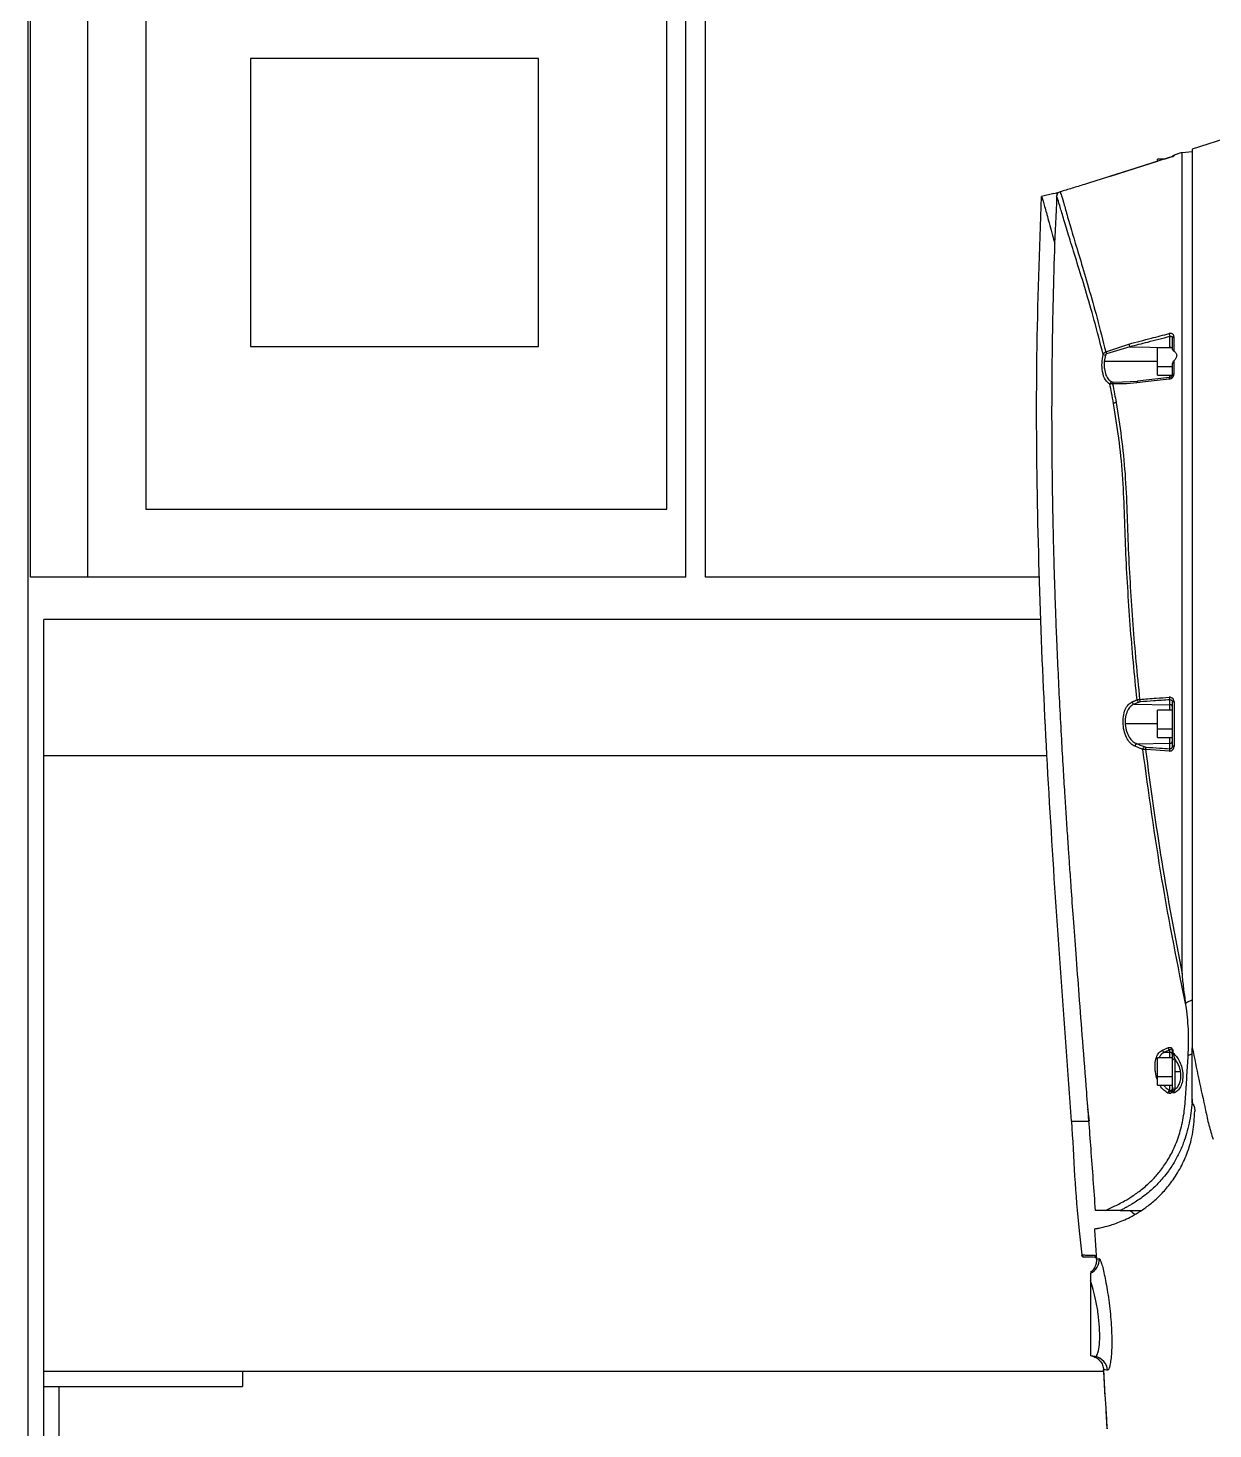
# Model space of a CAD drawing. Header units: millimetres. Extents: x -13464 to 9471, y -517 to 17126.
# Drawn here: x -10393.6 to -10154.9, y 4012.8 to 4294.9 of the extents above; entities that cross this region are included whole.
import ezdxf

# ---------------------------------------------------------------- set-up
doc = ezdxf.new("R2010")
doc.units = ezdxf.units.MM

msp = doc.modelspace()

# ---------------------------------------------------------------- linework, layer by layer
at = {"color": 7, "linetype": 'Continuous', "lineweight": 25}
for p, q in [((-10393.63, 3997.3), (-10393.63, 4851.3)), ((-10393.13, 4184.3), (-10393.13, 4823.3)), ((-10381.59, 4184.3), (-10381.59, 4811.76)), ((-10261.13, 4184.3), (-10261.13, 4811.76)), ((-10257.13, 4184.3), (-10257.13, 4811.76)), ((-10369.93, 4798.03), (-10369.93, 4198.03)), ((-10264.93, 4198.03), (-10264.93, 4798.03)), ((-10290.83, 4288.8), (-10348.83, 4288.8)), ((-10348.83, 4288.8), (-10348.83, 4230.8)), ((-10290.83, 4230.8), (-10290.83, 4288.8)), ((-10151.1, 4273.08), (-10159.1, 4270.52)), ((-10162.76, 4269.34), (-10162.76, 4269.2)), ((-10161.4, 4269.77), (-10162.76, 4269.34)), ((-10159.1, 4269.99), (-10161.16, 4269.8)), ((-10161.16, 4269.8), (-10161.16, 4269.8)), ((-10164.75, 4268.5), (-10166.1, 4268.5)), ((-10166.1, 4268.1), (-10166.1, 4268.5)), ((-10164.76, 4268.5), (-10163.74, 4268.83)), ((-10187, 4261.62), (-10189.47, 4261.02)), ((-10187, 4261.62), (-10186.43, 4261.75)), ((-10186.42, 4261.05), (-10186.44, 4260.88)), ((-10186.43, 4261.75), (-10185.73, 4261.92)), ((-10186.43, 4261.75), (-10186.31, 4261.42)), ((-10185.7, 4261.93), (-10185.59, 4261.96)), ((-10163.59, 4230.6), (-10163.59, 4232.78)), ((-10348.83, 4230.8), (-10290.83, 4230.8)), ((-10176.54, 4229.69), (-10171.86, 4231.28)), ((-10171.69, 4230.7), (-10176.37, 4229.29)), ((-10171.69, 4230.7), (-10163.59, 4230.6)), ((-10163.1, 4230.5), (-10166.1, 4230.5)), ((-10166.1, 4226.7), (-10166.1, 4230.5)), ((-10163.59, 4230.5), (-10163.59, 4230.6)), ((-10176.61, 4229.01), (-10176.82, 4227.75)), ((-10166.1, 4227.75), (-10176.82, 4227.75)), ((-10163.1, 4226.7), (-10166.1, 4226.7)), ((-10166.1, 4225), (-10166.1, 4226.7)), ((-10166.1, 4225), (-10163.1, 4225)), ((-10163.47, 4224.57), (-10163.67, 4224.51)), ((-10163.59, 4224.48), (-10163.59, 4225)), ((-10174.97, 4223.6), (-10173.12, 4223.67)), ((-10173.12, 4223.67), (-10170.08, 4223.77)), ((-10369.93, 4198.03), (-10264.93, 4198.03)), ((-10381.59, 4184.3), (-10393.13, 4184.3)), ((-10261.13, 4184.3), (-10381.59, 4184.3)), ((-10189.81, 4184.3), (-10257.13, 4184.3)), ((-10189.54, 4175.8), (-10390.43, 4175.8)), ((-10390.43, 4148.36), (-10390.43, 4175.8)), ((-10163.59, 4158.62), (-10163.59, 4159.63)), ((-10170.79, 4158.75), (-10163.59, 4158.62)), ((-10163.1, 4157.5), (-10166.1, 4157.5)), ((-10166.1, 4153.7), (-10166.1, 4157.5)), ((-10163.59, 4157.5), (-10163.59, 4158.62)), ((-10166.1, 4154.75), (-10172.6, 4154.75)), ((-10163.1, 4153.7), (-10166.1, 4153.7)), ((-10166.1, 4152), (-10166.1, 4153.7)), ((-10170.25, 4150.77), (-10163.59, 4150.88)), ((-10166.1, 4152), (-10163.1, 4152)), ((-10163.59, 4150.88), (-10163.59, 4152)), ((-10163.59, 4149.76), (-10163.59, 4150.88)), ((-10390.43, 4024.3), (-10390.43, 4148.36)), ((-10188.3, 4148.36), (-10390.43, 4148.36)), ((-10163.59, 4088.62), (-10163.59, 4089.11)), ((-10163.1, 4088.79), (-10163.1, 4088.92)), ((-10163.1, 4088.63), (-10163.1, 4088.79)), ((-10159.1, 4078.45), (-10159.1, 4089.54)), ((-10163.1, 4087.5), (-10166.1, 4087.5)), ((-10166.1, 4083.7), (-10166.1, 4087.5)), ((-10164.68, 4088.64), (-10163.59, 4088.62)), ((-10163.59, 4087.5), (-10163.59, 4088.62)), ((-10163.1, 4081.58), (-10163.1, 4086.98)), ((-10162.61, 4087.3), (-10162.61, 4084.75)), ((-10163.1, 4083.7), (-10166.1, 4083.7)), ((-10166.1, 4082), (-10166.1, 4083.7)), ((-10162.61, 4084.75), (-10162.61, 4081.13)), ((-10162.61, 4084.75), (-10161.46, 4084.75)), ((-10166.1, 4082), (-10163.1, 4082)), ((-10163.59, 4080.96), (-10163.59, 4082)), ((-10163.5, 4080.89), (-10163.48, 4080.88)), ((-10162.93, 4080.68), (-10163.16, 4080.56)), ((-10162.88, 4080.73), (-10162.93, 4080.68)), ((-10162.61, 4081.13), (-10162.86, 4080.75)), ((-10180.18, 4077.26), (-10179.9, 4074.75)), ((-10158.6, 4076.75), (-10158.6, 4076.79)), ((-10173.62, 4056.75), (-10169.34, 4056.75)), ((-10181.33, 4047.82), (-10181.41, 4047.81)), ((-10181.41, 4047.81), (-10181.12, 4047.41)), ((-10178.41, 4046.95), (-10178.43, 4047.2)), ((-10178.41, 4046.95), (-10178.32, 4046.97)), ((-10178.32, 4046.97), (-10177.87, 4047.08)), ((-10179.6, 4042.61), (-10179.6, 4027.49)), ((-10178.63, 4027.32), (-10179.6, 4027.49)), ((-10176.99, 4024.3), (-10390.43, 4024.3)), ((-10390.43, 4021.3), (-10390.43, 4024.3)), ((-10350.43, 4024.3), (-10350.43, 4021.3)), ((-10177.01, 4024.66), (-10176.68, 4019.41)), ((-10390.43, 3997.3), (-10390.43, 4021.3)), ((-10390.43, 4021.3), (-10387.43, 4021.3)), ((-10387.43, 4021.3), (-10387.43, 3927.3)), ((-10387.43, 4021.3), (-10350.43, 4021.3)), ((-10176.26, 4012.75), (-10176.47, 4016.47))]:
    msp.add_line(p, q, dxfattribs=at)
at = {"color": 7, "linetype": 'Continuous', "lineweight": 25, "flags": 128}
for points in [[(-10163.74, 4268.82), (-10170.48, 4266.69), (-10175.77, 4265.01)], [(-10175.77, 4265.01), (-10169.03, 4267.15), (-10166.1, 4268.08)], [(-10163.74, 4268.83), (-10163.73, 4268.83), (-10163.72, 4268.82)], [(-10162.78, 4232.74), (-10162.85, 4232.73), (-10162.91, 4232.71), (-10162.97, 4232.68), (-10163.01, 4232.65), (-10163.05, 4232.62), (-10163.08, 4232.59), (-10163.1, 4232.55), (-10163.1, 4232.51)], [(-10163.76, 4224.21), (-10167.4, 4223.79), (-10170.25, 4223.46)], [(-10163.67, 4224.51), (-10166.61, 4224.17), (-10170.16, 4223.77)], [(-10163.1, 4225.05), (-10163.1, 4225.08), (-10163.08, 4225.11), (-10163.05, 4225.14), (-10163.01, 4225.17), (-10162.97, 4225.19), (-10162.91, 4225.21), (-10162.85, 4225.23), (-10162.78, 4225.24)], [(-10170.08, 4223.77), (-10170.12, 4223.78), (-10170.12, 4223.78)], [(-10163.74, 4149.29), (-10166.42, 4149.48), (-10168.53, 4149.63)], [(-10163.02, 4088.86), (-10163.04, 4088.86), (-10163.05, 4088.87), (-10163.07, 4088.88), (-10163.08, 4088.89), (-10163.09, 4088.89), (-10163.1, 4088.9), (-10163.1, 4088.91), (-10163.1, 4088.92)], [(-10163.02, 4088.57), (-10163.04, 4088.57), (-10163.05, 4088.58), (-10163.07, 4088.59), (-10163.08, 4088.59), (-10163.09, 4088.6), (-10163.1, 4088.61), (-10163.1, 4088.62), (-10163.1, 4088.63)], [(-10162.61, 4087.3), (-10162.71, 4087.29), (-10162.8, 4087.27), (-10162.88, 4087.24), (-10162.96, 4087.2), (-10163.02, 4087.16), (-10163.06, 4087.1), (-10163.09, 4087.04), (-10163.1, 4086.98)]]:
    msp.add_lwpolyline(points, dxfattribs=at)
at = {"color": 7, "linetype": 'Continuous', "lineweight": 25}
for centre, radius, start, end in [((-10162.6, 4268.86), 0.5, 107.7943, 171.937), ((-10185.96, 4261.03), 0.468, 154.0424, 177.3736), ((-10185.96, 4261.03), 0.468, 154.0487, 177.3736), ((-10162.11, 4233.52), 1.65, 184.9823, 206.4121), ((-10170.23, 4231.44), 1.64, 185.3005, 206.6245), ((-10163.59, 4229.98), 0.617, 57.4339, 90.2312), ((-10176.44, 4230.05), 1.05, 234.453, 260.5791), ((-10173.99, 4230.51), 2.68, 197.8957, 207.2452), ((-10163.41, 4224.26), 0.355, 132.3002, 188.5864), ((-10175.18, 4223.13), 0.531, 100.2146, 172.9746), ((-10174.71, 4223.26), 0.427, 126.8145, 176.0144), ((-10169.85, 4223.51), 0.407, 140.0522, 186.4083), ((-10174.09, 4218.19), 1.38, 104.8132, 129.0462), ((-10169.69, 4159.68), 0.542, 187.0241, 256.6443), ((-10168.89, 4159.68), 0.811, 177.444, 215.4101), ((-10162.94, 4160.09), 0.807, 177.5141, 215.5387), ((-10170.67, 4159.27), 0.542, 187.1284, 257.1012), ((-10163.59, 4158.13), 0.491, 0.9872, 89.999), ((-10162.83, 4157.49), 1.7, 87.7072, 99.2647), ((-10163.59, 4151.37), 0.491, 270.001, 359.0128), ((-10170.12, 4150.24), 0.548, 103.9196, 177.8864), ((-10168.52, 4149.61), 0.55, 104.6636, 177.957), ((-10167.77, 4149.65), 0.759, 143.7937, 181.0593), ((-10162.98, 4149.31), 0.76, 143.7838, 181.1062), ((-10162.83, 4148.4), 1.86, 87.8768, 98.5243), ((-10164.57, 4089.17), 0.537, 190.9382, 257.6537), ((-10163.47, 4089.63), 0.537, 190.8216, 257.1419), ((-10163.59, 4088.13), 0.491, 0.9872, 89.999), ((-10163.43, 4080.41), 0.573, 106.4096, 178.5621), ((-10163.27, 4080.4), 0.54, 114.6183, 184.6551), ((-10163.59, 4081.37), 0.487, 281.0436, 359.2651), ((-10162.81, 4080.73), 0.39, 158.9393, 205.8093), ((-10162.63, 4081.61), 0.477, 183.0035, 271.8411), ((-10162.7, 4081.12), 0.404, 182.5673, 246.9511), ((-10162.7, 4081.09), 0.402, 182.2065, 244.0369), ((-10162.72, 4081), 0.386, 181.6818, 237.1994), ((-10163.31, 4080.34), 0.58, 10.5817, 42.2558), ((-10163.27, 4080.33), 0.589, 12.4427, 45.26), ((-10180.91, 4047.86), 0.5, 185.8413, 268.9991), ((-10180.85, 4046.84), 3, 294.6847, 4.6071), ((-10178.31, 4047.81), 0.493, 185.8969, 268.4867), ((-10179.16, 4024.38), 2.99, 3.7555, 79.887)]:
    msp.add_arc(centre, radius, start, end, dxfattribs=at)
for points, knots in [([(-10161.16, 4269.8), (-10161.21, 4269.8), (-10161.33, 4269.79), (-10161.38, 4269.78), (-10161.4, 4269.77)], [0, 0, 0, 0, 0.469725, 1, 1, 1, 1]), ([(-10161.16, 4104.46), (-10161.16, 4109.19), (-10161.16, 4118.76), (-10161.16, 4133.08), (-10161.16, 4147.52), (-10161.15, 4159.22), (-10161.15, 4168.36), (-10161.16, 4174.75), (-10161.13, 4181.14), (-10161.12, 4186.63), (-10161.17, 4191.39), (-10161.15, 4195.34), (-10161.15, 4199.36), (-10161.15, 4203.28), (-10161.15, 4206.96), (-10161.15, 4210.44), (-10161.15, 4213.9), (-10161.15, 4217.37), (-10161.15, 4220.67), (-10161.15, 4223.91), (-10161.15, 4227.42), (-10161.15, 4231.89), (-10161.15, 4236.81), (-10161.15, 4242.01), (-10161.15, 4246.77), (-10161.15, 4251.72), (-10161.16, 4256.58), (-10161.15, 4261.07), (-10161.16, 4264.01), (-10161.15, 4265.84), (-10161.16, 4266.94), (-10161.16, 4267.87), (-10161.16, 4268.64), (-10161.16, 4269.2), (-10161.17, 4269.61), (-10161.16, 4269.74), (-10161.16, 4269.8)], [0, 0, 0, 0, 0.0693161, 0.1400868, 0.2098255, 0.2808292, 0.3115784, 0.3437583, 0.3744941, 0.4051697, 0.4241912, 0.4442973, 0.4632188, 0.4830373, 0.501941, 0.517652, 0.5349781, 0.5538939, 0.5704873, 0.5859083, 0.6045259, 0.6264239, 0.6589495, 0.6882978, 0.7199571, 0.7507235, 0.7918116, 0.8338801, 0.8752249, 0.8929395, 0.910694, 0.928455, 0.9467879, 0.9644229, 0.9811793, 1, 1, 1, 1]), ([(-10159.1, 4270.52), (-10159.1, 4270.41), (-10159.1, 4270.19), (-10159.1, 4268.4), (-10159.1, 4265.55), (-10159.1, 4261.58), (-10159.1, 4256.61), (-10159.1, 4250.68), (-10159.1, 4243.9), (-10159.1, 4236.35), (-10159.1, 4228.17), (-10159.1, 4219.5), (-10159.1, 4210.48), (-10159.1, 4198.16), (-10159.1, 4182.6), (-10159.1, 4164), (-10159.1, 4145.63), (-10159.1, 4127.28), (-10159.1, 4108.67), (-10159.1, 4096), (-10159.1, 4089.54)], [0, 0, 0, 0, 0.040885, 0.082682, 0.12525, 0.16675, 0.208404, 0.250174, 0.291696, 0.333263, 0.375114, 0.416632, 0.458305, 0.500148, 0.583384, 0.666925, 0.750058, 0.829984, 0.913297, 1, 1, 1, 1]), ([(-10163.74, 4268.82), (-10163.6, 4268.87), (-10163.31, 4268.96), (-10162.98, 4269.09), (-10162.79, 4269.17), (-10162.77, 4269.19), (-10162.76, 4269.2)], [0, 0, 0, 0, 0.280199, 0.559343, 0.779488, 1, 1, 1, 1]), ([(-10163.06, 4269.06), (-10163.08, 4269.06), (-10163.16, 4269.02), (-10163.41, 4268.93), (-10163.63, 4268.86), (-10163.74, 4268.83)], [0, 0, 0, 0, 0.124786, 0.562135, 1, 1, 1, 1]), ([(-10175.77, 4265.01), (-10177.46, 4264.47), (-10180, 4263.67), (-10183.34, 4262.65), (-10184.92, 4262.17), (-10185.72, 4261.93)], [0, 0, 0, 0, 0.498814, 0.748162, 1, 1, 1, 1]), ([(-10183.42, 4074.75), (-10184.15, 4084.73), (-10185.64, 4104.81), (-10187.68, 4135.16), (-10189.34, 4165.95), (-10190.35, 4197.22), (-10190.61, 4228.97), (-10189.85, 4250.28), (-10189.47, 4261.02)], [0, 0, 0, 0, 0.160863, 0.323957, 0.489308, 0.656987, 0.82714, 1, 1, 1, 1]), ([(-10189.47, 4261.02), (-10189.46, 4261), (-10189.44, 4260.94), (-10189.29, 4260.47), (-10189.03, 4259.63), (-10188.68, 4258.44), (-10188.28, 4256.98), (-10187.84, 4255.24), (-10187.33, 4253.44), (-10186.96, 4252.12), (-10186.81, 4251.6)], [0, 0, 0, 0, 0.117425, 0.24778, 0.39185, 0.529666, 0.650597, 0.784146, 0.914573, 1, 1, 1, 1]), ([(-10186.42, 4261.03), (-10186.58, 4257.38), (-10186.9, 4250.02), (-10187.19, 4239.36), (-10187.36, 4229.41), (-10187.43, 4220.6), (-10187.42, 4213.23), (-10187.37, 4207.16), (-10187.31, 4202.28), (-10187.24, 4197.9), (-10187.16, 4194.12), (-10187.09, 4191.04), (-10187.03, 4188.93), (-10186.99, 4187.39), (-10186.95, 4185.9), (-10186.89, 4183.95), (-10186.79, 4180.96), (-10186.65, 4176.76), (-10186.43, 4171.2), (-10186.15, 4164.95), (-10185.83, 4158.33), (-10185.49, 4151.97), (-10185.15, 4146.12), (-10184.84, 4141.1), (-10184.6, 4137.29), (-10184.41, 4134.41), (-10184.25, 4132.01), (-10184.06, 4129.19), (-10183.82, 4125.73), (-10183.5, 4121.15), (-10183.08, 4115.32), (-10182.54, 4108.1), (-10181.92, 4099.84), (-10181.2, 4090.55), (-10180.4, 4080.22), (-10179.53, 4068.84), (-10178.95, 4060.9), (-10178.65, 4056.75)], [0, 0, 0, 0, 0.053661, 0.107998, 0.156572, 0.19961, 0.237297, 0.264723, 0.288607, 0.309008, 0.328955, 0.344015, 0.354233, 0.359933, 0.366544, 0.376081, 0.388531, 0.410369, 0.437614, 0.470051, 0.502087, 0.534731, 0.563299, 0.587844, 0.60841, 0.619316, 0.630012, 0.643767, 0.660715, 0.680843, 0.711108, 0.746495, 0.78698, 0.832553, 0.883221, 0.939015, 1, 1, 1, 1]), ([(-10185.72, 4261.93), (-10185.8, 4261.9), (-10185.95, 4261.84), (-10186.16, 4261.67), (-10186.37, 4261.39), (-10186.4, 4261.18), (-10186.42, 4261.05)], [0, 0, 0, 0, 0.16227, 0.306305, 0.55951, 1, 1, 1, 1]), ([(-10177.05, 4229.19), (-10177.65, 4231.51), (-10178.84, 4236.14), (-10180.62, 4242.27), (-10182.29, 4247.7), (-10183.75, 4252.31), (-10184.9, 4256.02), (-10185.66, 4258.77), (-10186.26, 4260.59), (-10186.37, 4260.89), (-10186.42, 4261.05)], [0, 0, 0, 0, 0.125116, 0.250285, 0.374667, 0.50004, 0.624973, 0.749118, 0.874476, 1, 1, 1, 1]), ([(-10185.72, 4261.93), (-10185.65, 4261.73), (-10185.52, 4261.34), (-10184.91, 4259.42), (-10184.16, 4256.59), (-10183.03, 4252.81), (-10181.61, 4248.16), (-10179.99, 4242.72), (-10178.27, 4236.6), (-10177.12, 4231.99), (-10176.54, 4229.69)], [0, 0, 0, 0, 0.125651, 0.251082, 0.375338, 0.5003, 0.625545, 0.74985, 0.874976, 1, 1, 1, 1]), ([(-10171.86, 4231.28), (-10170.35, 4231.68), (-10167.65, 4232.38), (-10164.95, 4233.07), (-10163.76, 4233.38)], [0, 0, 0, 0, 0.56, 1, 1, 1, 1]), ([(-10163.59, 4232.78), (-10165.11, 4232.4), (-10167.81, 4231.7), (-10170.51, 4231.01), (-10171.69, 4230.7)], [0, 0, 0, 0, 0.56, 1, 1, 1, 1]), ([(-10162.78, 4232.74), (-10162.8, 4232.87), (-10162.83, 4233.12), (-10163.1, 4233.35), (-10163.43, 4233.43), (-10163.65, 4233.4), (-10163.76, 4233.38)], [0, 0, 0, 0, 0.2801565, 0.5590918, 0.7793481, 1, 1, 1, 1]), ([(-10163.59, 4232.78), (-10163.53, 4232.81), (-10163.44, 4232.85), (-10163.32, 4232.84), (-10163.25, 4232.82), (-10163.18, 4232.77), (-10163.14, 4232.7), (-10163.11, 4232.61), (-10163.1, 4232.55), (-10163.1, 4232.51)], [0, 0, 0, 0, 0.2672251, 0.3958272, 0.5143414, 0.6329625, 0.7513556, 0.8706724, 1, 1, 1, 1]), ([(-10162.78, 4232.74), (-10162.78, 4232.21), (-10162.78, 4231.24), (-10162.78, 4230.26), (-10162.78, 4229.83)], [0, 0, 0, 0, 0.560024, 1, 1, 1, 1]), ([(-10163.1, 4230.3), (-10163.1, 4230.72), (-10163.1, 4231.46), (-10163.1, 4232.19), (-10163.1, 4232.51)], [0, 0, 0, 0, 0.559951, 1, 1, 1, 1]), ([(-10162.78, 4229.83), (-10162.83, 4229.88), (-10162.93, 4229.96), (-10163.06, 4230.13), (-10163.08, 4230.24), (-10163.1, 4230.3)], [0, 0, 0, 0, 0.25066, 0.500713, 1, 1, 1, 1]), ([(-10162.78, 4229.83), (-10162.63, 4229.72), (-10162.42, 4229.56), (-10162.26, 4229.24), (-10162.22, 4228.98), (-10162.26, 4228.7), (-10162.42, 4228.32), (-10162.64, 4228.08), (-10162.78, 4227.92)], [0, 0, 0, 0, 0.255919, 0.38204, 0.49962, 0.61667, 0.742358, 1, 1, 1, 1]), ([(-10175.71, 4223.2), (-10176.03, 4223.43), (-10176.67, 4223.89), (-10177.22, 4225.54), (-10177.35, 4227.46), (-10177.15, 4228.61), (-10177.05, 4229.19)], [0, 0, 0, 0, 0.280193, 0.558926, 0.77905, 1, 1, 1, 1]), ([(-10177.05, 4229.19), (-10177.03, 4229.24), (-10176.98, 4229.34), (-10176.87, 4229.48), (-10176.72, 4229.6), (-10176.6, 4229.66), (-10176.54, 4229.69)], [0, 0, 0, 0, 0.234712, 0.480205, 0.736022, 1, 1, 1, 1]), ([(-10176.82, 4227.75), (-10176.84, 4227.5), (-10176.86, 4227.01), (-10176.79, 4226.04), (-10176.52, 4224.98), (-10175.98, 4224.06), (-10175.51, 4223.79), (-10175.27, 4223.65)], [0, 0, 0, 0, 0.125456, 0.251151, 0.500594, 0.749999, 1, 1, 1, 1]), ([(-10176.37, 4229.29), (-10176.4, 4229.27), (-10176.47, 4229.24), (-10176.56, 4229.15), (-10176.59, 4229.06), (-10176.61, 4229.01)], [0, 0, 0, 0, 0.281532, 0.56215, 1, 1, 1, 1]), ([(-10163.1, 4227.02), (-10163.08, 4227.18), (-10163.06, 4227.42), (-10162.93, 4227.73), (-10162.83, 4227.86), (-10162.78, 4227.92)], [0, 0, 0, 0, 0.498907, 0.748511, 1, 1, 1, 1]), ([(-10163.1, 4225.05), (-10163.1, 4225.42), (-10163.1, 4226.08), (-10163.1, 4226.74), (-10163.1, 4227.02)], [0, 0, 0, 0, 0.560044, 1, 1, 1, 1]), ([(-10162.78, 4227.92), (-10162.78, 4227.42), (-10162.78, 4226.54), (-10162.78, 4225.64), (-10162.78, 4225.24)], [0, 0, 0, 0, 0.559955, 1, 1, 1, 1]), ([(-10163.76, 4224.21), (-10163.62, 4224.24), (-10163.34, 4224.3), (-10163.02, 4224.58), (-10162.82, 4224.91), (-10162.79, 4225.13), (-10162.78, 4225.24)], [0, 0, 0, 0, 0.280216, 0.559509, 0.779578, 1, 1, 1, 1]), ([(-10163.08, 4225.11), (-10163.08, 4225.08), (-10163.08, 4225.01), (-10163.12, 4224.9), (-10163.17, 4224.8), (-10163.25, 4224.71), (-10163.34, 4224.63), (-10163.42, 4224.58), (-10163.46, 4224.57), (-10163.47, 4224.57)], [0, 0, 0, 0, 0.159319, 0.318042, 0.477539, 0.639294, 0.804098, 0.97256, 1, 1, 1, 1]), ([(-10163.1, 4225.05), (-10163.1, 4225.02), (-10163.11, 4224.97), (-10163.14, 4224.87), (-10163.18, 4224.8), (-10163.21, 4224.75), (-10163.23, 4224.74)], [0, 0, 0, 0, 0.278535, 0.548292, 0.817247, 1, 1, 1, 1]), ([(-10175.14, 4223.29), (-10175.2, 4223.28), (-10175.32, 4223.27), (-10175.53, 4223.23), (-10175.64, 4223.21), (-10175.71, 4223.2)], [0, 0, 0, 0, 0.263921, 0.517486, 1, 1, 1, 1]), ([(-10174.96, 4219.26), (-10175.09, 4220.01), (-10175.33, 4221.33), (-10175.59, 4222.63), (-10175.71, 4223.2)], [0, 0, 0, 0, 0.56092, 1, 1, 1, 1]), ([(-10175.27, 4223.65), (-10175.24, 4223.64), (-10175.16, 4223.62), (-10175.03, 4223.61), (-10174.97, 4223.6)], [0, 0, 0, 0, 0.500976, 1, 1, 1, 1]), ([(-10170.25, 4223.46), (-10171.17, 4223.37), (-10172.81, 4223.22), (-10174.43, 4223.27), (-10175.14, 4223.29)], [0, 0, 0, 0, 0.559894, 1, 1, 1, 1]), ([(-10175.14, 4223.29), (-10175.01, 4222.6), (-10174.76, 4221.36), (-10174.54, 4220.09), (-10174.44, 4219.53)], [0, 0, 0, 0, 0.559103, 1, 1, 1, 1]), ([(-10170.23, 4159.62), (-10170.48, 4162.13), (-10170.99, 4167.17), (-10171.61, 4174.73), (-10172.12, 4182.3), (-10172.52, 4189.88), (-10172.74, 4197.47), (-10173.08, 4205), (-10173.83, 4212.34), (-10174.58, 4216.96), (-10174.96, 4219.26)], [0, 0, 0, 0, 0.1253543, 0.25068, 0.3759821, 0.5012925, 0.6266351, 0.7519832, 0.8762293, 1, 1, 1, 1]), ([(-10174.44, 4219.53), (-10174.07, 4217.2), (-10173.33, 4212.53), (-10172.58, 4205.12), (-10172.23, 4197.55), (-10172.01, 4189.94), (-10171.6, 4182.37), (-10171.09, 4174.81), (-10170.47, 4167.25), (-10169.95, 4162.23), (-10169.7, 4159.71)], [0, 0, 0, 0, 0.124561, 0.249614, 0.375734, 0.500627, 0.62546, 0.750277, 0.875122, 1, 1, 1, 1]), ([(-10171.2, 4159.21), (-10171.02, 4159.28), (-10170.7, 4159.42), (-10170.37, 4159.56), (-10170.23, 4159.62)], [0, 0, 0, 0, 0.56, 1, 1, 1, 1]), ([(-10170.23, 4159.62), (-10170.16, 4159.64), (-10170.02, 4159.67), (-10169.8, 4159.7), (-10169.7, 4159.71)], [0, 0, 0, 0, 0.49981, 1, 1, 1, 1]), ([(-10169.7, 4159.71), (-10168.59, 4159.79), (-10166.6, 4159.93), (-10164.62, 4160.07), (-10163.74, 4160.13)], [0, 0, 0, 0, 0.56, 1, 1, 1, 1]), ([(-10163.59, 4159.63), (-10164.71, 4159.55), (-10166.69, 4159.41), (-10168.68, 4159.27), (-10169.55, 4159.21)], [0, 0, 0, 0, 0.56, 1, 1, 1, 1]), ([(-10162.76, 4159.19), (-10162.78, 4159.34), (-10162.82, 4159.64), (-10163.09, 4159.95), (-10163.41, 4160.12), (-10163.63, 4160.13), (-10163.74, 4160.13)], [0, 0, 0, 0, 0.280093, 0.559122, 0.77941, 1, 1, 1, 1]), ([(-10163.59, 4159.63), (-10163.53, 4159.63), (-10163.44, 4159.63), (-10163.32, 4159.58), (-10163.25, 4159.53), (-10163.18, 4159.46), (-10163.14, 4159.37), (-10163.11, 4159.27), (-10163.1, 4159.21), (-10163.1, 4159.17)], [0, 0, 0, 0, 0.264558, 0.393034, 0.51279, 0.632802, 0.752459, 0.872136, 1, 1, 1, 1]), ([(-10170.66, 4150.26), (-10170.94, 4150.41), (-10171.5, 4150.72), (-10172.23, 4151.69), (-10172.79, 4153.02), (-10173.08, 4154.64), (-10173.02, 4156.29), (-10172.64, 4157.7), (-10172.01, 4158.73), (-10171.47, 4159.05), (-10171.2, 4159.21)], [0, 0, 0, 0, 0.124372, 0.249389, 0.374269, 0.498961, 0.623822, 0.749047, 0.874513, 1, 1, 1, 1]), ([(-10170.79, 4158.75), (-10171.05, 4158.61), (-10171.57, 4158.34), (-10172.19, 4157.45), (-10172.52, 4156.42), (-10172.63, 4155.48), (-10172.61, 4155), (-10172.6, 4154.75)], [0, 0, 0, 0, 0.250137, 0.500235, 0.749848, 0.8754, 1, 1, 1, 1]), ([(-10169.81, 4159.16), (-10170, 4159.08), (-10170.32, 4158.94), (-10170.65, 4158.81), (-10170.79, 4158.75)], [0, 0, 0, 0, 0.559999, 1, 1, 1, 1]), ([(-10169.55, 4159.21), (-10169.61, 4159.2), (-10169.71, 4159.19), (-10169.78, 4159.17), (-10169.81, 4159.16)], [0, 0, 0, 0, 0.559071, 1, 1, 1, 1]), ([(-10163.1, 4150.23), (-10163.1, 4151.9), (-10163.1, 4154.88), (-10163.1, 4157.86), (-10163.1, 4159.17)], [0, 0, 0, 0, 0.56, 1, 1, 1, 1]), ([(-10162.76, 4159.19), (-10162.76, 4157.52), (-10162.76, 4154.54), (-10162.76, 4151.56), (-10162.76, 4150.25)], [0, 0, 0, 0, 0.56, 1, 1, 1, 1]), ([(-10172.6, 4154.75), (-10172.58, 4154.51), (-10172.53, 4154.01), (-10172.29, 4153.07), (-10171.82, 4152.05), (-10171.08, 4151.18), (-10170.53, 4150.9), (-10170.25, 4150.77)], [0, 0, 0, 0, 0.123206, 0.250745, 0.50062, 0.750907, 1, 1, 1, 1]), ([(-10169.07, 4149.63), (-10169.37, 4149.75), (-10169.91, 4149.96), (-10170.43, 4150.16), (-10170.66, 4150.26)], [0, 0, 0, 0, 0.559999, 1, 1, 1, 1]), ([(-10170.25, 4150.77), (-10169.95, 4150.65), (-10169.43, 4150.44), (-10168.9, 4150.24), (-10168.66, 4150.15)], [0, 0, 0, 0, 0.559998, 1, 1, 1, 1]), ([(-10160.29, 4097.52), (-10162.01, 4106.16), (-10165.46, 4123.44), (-10167.87, 4140.9), (-10169.07, 4149.63)], [0, 0, 0, 0, 0.4998442, 1, 1, 1, 1]), ([(-10168.53, 4149.63), (-10168.63, 4149.63), (-10168.84, 4149.62), (-10168.99, 4149.63), (-10169.07, 4149.63)], [0, 0, 0, 0, 0.438754, 1, 1, 1, 1]), ([(-10168.66, 4150.15), (-10168.62, 4150.13), (-10168.55, 4150.11), (-10168.44, 4150.1), (-10168.39, 4150.09)], [0, 0, 0, 0, 0.559592, 1, 1, 1, 1]), ([(-10168.53, 4149.63), (-10167.5, 4142.07), (-10165.44, 4126.95), (-10162.59, 4111.95), (-10161.16, 4104.46)], [0, 0, 0, 0, 0.5000979, 1, 1, 1, 1]), ([(-10168.39, 4150.09), (-10167.49, 4150.03), (-10165.89, 4149.92), (-10164.3, 4149.81), (-10163.59, 4149.76)], [0, 0, 0, 0, 0.56, 1, 1, 1, 1]), ([(-10163.74, 4149.29), (-10163.6, 4149.3), (-10163.32, 4149.32), (-10162.98, 4149.57), (-10162.79, 4149.9), (-10162.77, 4150.14), (-10162.76, 4150.25)], [0, 0, 0, 0, 0.280188, 0.559183, 0.779344, 1, 1, 1, 1]), ([(-10163.1, 4150.23), (-10163.1, 4150.2), (-10163.11, 4150.13), (-10163.14, 4150.03), (-10163.18, 4149.94), (-10163.24, 4149.86), (-10163.32, 4149.8), (-10163.41, 4149.76), (-10163.5, 4149.75), (-10163.56, 4149.75), (-10163.59, 4149.76)], [0, 0, 0, 0, 0.1346264, 0.2567417, 0.3787904, 0.4965838, 0.6145795, 0.7387864, 0.8625616, 1, 1, 1, 1]), ([(-10161.16, 4104.46), (-10161.08, 4103.47), (-10160.92, 4101.51), (-10160.61, 4099.56), (-10160.45, 4098.59)], [0, 0, 0, 0, 0.500114, 1, 1, 1, 1]), ([(-10160.45, 4098.59), (-10160.2, 4098.7), (-10159.75, 4098.9), (-10159.3, 4099.1), (-10159.1, 4099.18)], [0, 0, 0, 0, 0.56, 1, 1, 1, 1]), ([(-10160.29, 4097.52), (-10160.31, 4097.72), (-10160.37, 4098.08), (-10160.42, 4098.43), (-10160.45, 4098.59)], [0, 0, 0, 0, 0.559994, 1, 1, 1, 1]), ([(-10159.92, 4087.92), (-10159.86, 4089.5), (-10159.73, 4092.66), (-10160.1, 4095.9), (-10160.29, 4097.52)], [0, 0, 0, 0, 0.5, 1, 1, 1, 1]), ([(-10166.1, 4083.1), (-10166.12, 4083.14), (-10166.34, 4083.59), (-10166.5, 4084.44), (-10166.61, 4085.46), (-10166.59, 4086.47), (-10166.37, 4087.61), (-10165.84, 4088.61), (-10165.34, 4088.91), (-10165.09, 4089.07)], [0, 0, 0, 0, 0.016832, 0.212323, 0.310205, 0.408931, 0.605165, 0.802089, 1, 1, 1, 1]), ([(-10165.09, 4089.07), (-10164.89, 4089.15), (-10164.53, 4089.31), (-10164.16, 4089.46), (-10164, 4089.53)], [0, 0, 0, 0, 0.56, 1, 1, 1, 1]), ([(-10163.59, 4089.11), (-10163.8, 4089.02), (-10164.16, 4088.87), (-10164.52, 4088.71), (-10164.68, 4088.64)], [0, 0, 0, 0, 0.559999, 1, 1, 1, 1]), ([(-10164, 4089.53), (-10163.81, 4089.59), (-10163.58, 4089.66), (-10163.28, 4089.5), (-10163.14, 4089.36), (-10163.03, 4089.13), (-10163.02, 4088.95), (-10163.02, 4088.86)], [0, 0, 0, 0, 0.498327, 0.623804, 0.74952, 0.874591, 1, 1, 1, 1]), ([(-10163.1, 4088.92), (-10163.1, 4088.95), (-10163.1, 4088.99), (-10163.12, 4089.06), (-10163.13, 4089.1), (-10163.15, 4089.13), (-10163.17, 4089.18), (-10163.25, 4089.25), (-10163.4, 4089.25), (-10163.52, 4089.17), (-10163.59, 4089.11)], [0, 0, 0, 0, 0.066149, 0.093975, 0.120482, 0.147771, 0.177779, 0.251163, 0.500628, 1, 1, 1, 1]), ([(-10163.1, 4088.79), (-10163.1, 4088.75), (-10163.09, 4088.68), (-10163.04, 4088.6), (-10163.02, 4088.57)], [0, 0, 0, 0, 0.522034, 1, 1, 1, 1]), ([(-10163.02, 4088.86), (-10163.02, 4088.8), (-10163.02, 4088.71), (-10163.02, 4088.61), (-10163.02, 4088.57)], [0, 0, 0, 0, 0.56, 1, 1, 1, 1]), ([(-10159.1, 4089.54), (-10158.67, 4087.44), (-10157.79, 4083.23), (-10156.88, 4079.03), (-10156.42, 4076.93)], [0, 0, 0, 0, 0.4989928, 1, 1, 1, 1]), ([(-10176.56, 4056.75), (-10176.06, 4057), (-10175.06, 4057.49), (-10173.05, 4058.47), (-10171.02, 4059.71), (-10169.07, 4061.12), (-10167.16, 4062.84), (-10165.42, 4064.82), (-10163.92, 4067), (-10162.56, 4069.62), (-10161.46, 4072.74), (-10160.68, 4076.27), (-10160.39, 4080.14), (-10160.17, 4084.02), (-10160.01, 4086.62), (-10159.92, 4087.92)], [0, 0, 0, 0, 0.124706, 0.24973, 0.332746, 0.415977, 0.499764, 0.562239, 0.625082, 0.687745, 0.750289, 0.813017, 0.875171, 0.937586, 1, 1, 1, 1]), ([(-10164.68, 4088.64), (-10164.93, 4088.52), (-10165.37, 4088.3), (-10165.66, 4087.75), (-10165.79, 4087.5)], [0, 0, 0, 0, 0.5641278, 1, 1, 1, 1]), ([(-10163.1, 4086.98), (-10163.1, 4087.26), (-10163.1, 4087.64), (-10163.1, 4088.21), (-10163.1, 4088.49), (-10163.1, 4088.63)], [0, 0, 0, 0, 0.560156, 0.779296, 1, 1, 1, 1]), ([(-10163.02, 4088.57), (-10162.77, 4088.33), (-10162.28, 4087.85), (-10161.64, 4086.8), (-10161.16, 4085.53), (-10160.94, 4084.12), (-10161.04, 4082.76), (-10161.42, 4081.65), (-10161.99, 4080.84), (-10162.46, 4080.59), (-10162.7, 4080.46)], [0, 0, 0, 0, 0.124176, 0.24908, 0.374207, 0.499013, 0.624093, 0.749386, 0.874717, 1, 1, 1, 1]), ([(-10163.02, 4088.57), (-10163.01, 4088.52), (-10162.99, 4088.41), (-10162.93, 4088.21), (-10162.8, 4087.83), (-10162.69, 4087.52), (-10162.61, 4087.3)], [0, 0, 0, 0, 0.091405, 0.200255, 0.446258, 1, 1, 1, 1]), ([(-10161.46, 4084.75), (-10161.51, 4084.99), (-10161.62, 4085.48), (-10161.98, 4086.4), (-10162.36, 4086.94), (-10162.61, 4087.3)], [0, 0, 0, 0, 0.242411, 0.501547, 1, 1, 1, 1]), ([(-10159.1, 4088.31), (-10159.24, 4088.24), (-10159.51, 4088.11), (-10159.79, 4087.98), (-10159.92, 4087.92)], [0, 0, 0, 0, 0.5000363, 1, 1, 1, 1]), ([(-10162.61, 4081.13), (-10162.41, 4081.3), (-10162.01, 4081.64), (-10161.58, 4082.48), (-10161.34, 4083.56), (-10161.42, 4084.36), (-10161.46, 4084.75)], [0, 0, 0, 0, 0.2505559, 0.5009292, 0.7507368, 1, 1, 1, 1]), ([(-10164, 4080.42), (-10164.28, 4080.6), (-10164.83, 4080.95), (-10165.37, 4081.55), (-10165.58, 4081.99), (-10165.59, 4082)], [0, 0, 0, 0, 0.48875, 0.979334, 1, 1, 1, 1]), ([(-10164.87, 4082), (-10164.72, 4081.81), (-10164.32, 4081.33), (-10163.87, 4081.1), (-10163.59, 4080.96)], [0, 0, 0, 0, 0.392741, 1, 1, 1, 1]), ([(-10163.81, 4080.36), (-10163.85, 4080.37), (-10163.91, 4080.38), (-10163.98, 4080.41), (-10164, 4080.42)], [0, 0, 0, 0, 0.5599, 1, 1, 1, 1]), ([(-10163.16, 4080.56), (-10163.27, 4080.47), (-10163.47, 4080.31), (-10163.71, 4080.34), (-10163.81, 4080.36)], [0, 0, 0, 0, 0.560063, 1, 1, 1, 1]), ([(-10163.59, 4080.96), (-10163.58, 4080.94), (-10163.54, 4080.92), (-10163.51, 4080.9), (-10163.5, 4080.89)], [0, 0, 0, 0, 0.559936, 1, 1, 1, 1]), ([(-10163.16, 4080.56), (-10163.25, 4080.61), (-10163.39, 4080.69), (-10163.51, 4080.79), (-10163.49, 4080.86), (-10163.48, 4080.88)], [0, 0, 0, 0, 0.5195651, 0.8645084, 1, 1, 1, 1]), ([(-10163.48, 4080.88), (-10163.43, 4080.86), (-10163.32, 4080.8), (-10163.22, 4080.85), (-10163.17, 4080.87)], [0, 0, 0, 0, 0.500722, 1, 1, 1, 1]), ([(-10163.17, 4080.87), (-10163.15, 4080.89), (-10163.12, 4080.92), (-10163.1, 4080.96), (-10163.1, 4080.98), (-10163.1, 4080.99)], [0, 0, 0, 0, 0.499293, 0.819749, 1, 1, 1, 1]), ([(-10162.74, 4080.45), (-10162.81, 4080.43), (-10162.96, 4080.41), (-10163.1, 4080.51), (-10163.16, 4080.56)], [0, 0, 0, 0, 0.5600735, 1, 1, 1, 1]), ([(-10163.1, 4081.1), (-10163.1, 4081.2), (-10163.1, 4081.38), (-10163.1, 4081.52), (-10163.1, 4081.58)], [0, 0, 0, 0, 0.559909, 1, 1, 1, 1]), ([(-10163.1, 4081.08), (-10163.1, 4081.08), (-10163.1, 4081.09), (-10163.1, 4081.1), (-10163.1, 4081.1)], [0, 0, 0, 0, 0.5600003, 1, 1, 1, 1]), ([(-10163.1, 4080.99), (-10163.1, 4081.01), (-10163.1, 4081.04), (-10163.1, 4081.06), (-10163.1, 4081.08)], [0, 0, 0, 0, 0.559993, 1, 1, 1, 1]), ([(-10162.86, 4080.75), (-10162.86, 4080.75), (-10162.87, 4080.74), (-10162.87, 4080.73), (-10162.88, 4080.73)], [0, 0, 0, 0, 0.56, 1, 1, 1, 1]), ([(-10162.7, 4080.46), (-10162.7, 4080.46), (-10162.72, 4080.45), (-10162.73, 4080.45), (-10162.74, 4080.45)], [0, 0, 0, 0, 0.560002, 1, 1, 1, 1]), ([(-10159.09, 4079.17), (-10159.16, 4078.41), (-10159.29, 4076.93), (-10159.63, 4074.8), (-10160.09, 4072.76), (-10160.61, 4071.1), (-10161.1, 4069.78), (-10161.54, 4068.74), (-10162.05, 4067.71), (-10162.61, 4066.68), (-10163.23, 4065.67), (-10164.02, 4064.51), (-10165.17, 4063.06), (-10166.43, 4061.74), (-10167.74, 4060.55), (-10168.89, 4059.63), (-10170.05, 4058.8), (-10170.75, 4058.36), (-10171.09, 4058.15)], [0, 0, 0, 0, 0.063349, 0.123488, 0.186384, 0.250581, 0.286428, 0.324578, 0.364854, 0.407359, 0.452209, 0.499549, 0.57433, 0.684866, 0.749641, 0.838149, 0.921565, 1, 1, 1, 1]), ([(-10159.1, 4078.45), (-10159.03, 4078.33), (-10158.89, 4078.1), (-10158.73, 4077.69), (-10158.62, 4077.25), (-10158.61, 4076.95), (-10158.6, 4076.79)], [0, 0, 0, 0, 0.258625, 0.498772, 0.749455, 1, 1, 1, 1]), ([(-10183.42, 4074.75), (-10183.32, 4074.75), (-10183.19, 4074.75), (-10182.55, 4074.75), (-10181.71, 4074.75), (-10180.67, 4074.75), (-10179.9, 4074.75)], [0, 0, 0, 0, 0.497671, 0.659074, 0.747633, 1, 1, 1, 1]), ([(-10183.4, 4074.75), (-10183.03, 4067.38), (-10182.57, 4058.38), (-10181.52, 4049.43), (-10181.33, 4047.81)], [0, 0, 0, 0, 0.819455, 1, 1, 1, 1]), ([(-10178.77, 4053.06), (-10178.76, 4053.06), (-10178.73, 4053.07), (-10178.25, 4053.15), (-10177.49, 4053.3), (-10175.89, 4053.68), (-10173.52, 4054.48), (-10170.99, 4055.68), (-10168.68, 4057.17), (-10166.83, 4058.6), (-10164.98, 4060.38), (-10163.44, 4062.24), (-10162.27, 4063.96), (-10161.43, 4065.42), (-10160.67, 4066.95), (-10159.76, 4069.21), (-10158.84, 4072.38), (-10158.68, 4075.33), (-10158.6, 4076.75)], [0, 0, 0, 0, 0.0555361, 0.1602709, 0.2650603, 0.3700291, 0.4745578, 0.5795842, 0.6317732, 0.68424, 0.7385257, 0.7894447, 0.8174595, 0.8442883, 0.8700245, 0.8947736, 0.949443, 1, 1, 1, 1]), ([(-10156.42, 4076.93), (-10156.21, 4075.93), (-10155.8, 4073.96), (-10155.21, 4072.05), (-10154.92, 4071.11)], [0, 0, 0, 0, 0.5025553, 1, 1, 1, 1]), ([(-10171.09, 4058.15), (-10171.3, 4058.02), (-10171.72, 4057.77), (-10172.12, 4057.54), (-10172.32, 4057.43)], [0, 0, 0, 0, 0.5000436, 1, 1, 1, 1]), ([(-10176.56, 4056.75), (-10177, 4056.75), (-10177.9, 4056.75), (-10178.5, 4056.75), (-10178.57, 4056.75), (-10178.6, 4056.75)], [0, 0, 0, 0, 0.359652, 0.720556, 1, 1, 1, 1]), ([(-10173.62, 4056.75), (-10174.19, 4056.75), (-10175.34, 4056.75), (-10176.15, 4056.75), (-10176.56, 4056.75)], [0, 0, 0, 0, 0.4928464, 1, 1, 1, 1]), ([(-10172.46, 4057.36), (-10172.66, 4057.25), (-10173.07, 4057.03), (-10173.44, 4056.85), (-10173.62, 4056.75)], [0, 0, 0, 0, 0.499886, 1, 1, 1, 1]), ([(-10172.32, 4057.43), (-10172.34, 4057.42), (-10172.39, 4057.39), (-10172.44, 4057.37), (-10172.46, 4057.36)], [0, 0, 0, 0, 0.499843, 1, 1, 1, 1]), ([(-10171.58, 4056.75), (-10171.58, 4056.75), (-10171.28, 4056.46), (-10170.97, 4056.2), (-10170.67, 4055.95)], [0, 0, 0, 0, 0.003989, 1, 1, 1, 1]), ([(-10178.82, 4053.06), (-10178.78, 4052.39), (-10178.62, 4050.36), (-10178.5, 4048.33), (-10178.42, 4046.97)], [0, 0, 0, 0, 0.328778, 1, 1, 1, 1]), ([(-10181.35, 4047.81), (-10181.32, 4047.81), (-10181.25, 4047.81), (-10180.42, 4047.79), (-10179.34, 4047.77), (-10178.8, 4047.76)], [0, 0, 0, 0, 0.277341, 0.638204, 1, 1, 1, 1]), ([(-10178.38, 4047.32), (-10178.82, 4047.32), (-10179.72, 4047.34), (-10180.73, 4047.36), (-10180.85, 4047.36), (-10180.92, 4047.36)], [0, 0, 0, 0, 0.271878, 0.554749, 1, 1, 1, 1]), ([(-10178.41, 4046.95), (-10178.41, 4046.66), (-10178.42, 4046.06), (-10178.78, 4045.22), (-10179.2, 4044.62), (-10179.55, 4044.41), (-10179.62, 4044.37)], [0, 0, 0, 0, 0.289687, 0.599256, 0.915402, 1, 1, 1, 1]), ([(-10178.8, 4047.76), (-10178.71, 4047.71), (-10178.55, 4047.62), (-10178.38, 4047.15), (-10178.3, 4046.94)], [0, 0, 0, 0, 0.558664, 1, 1, 1, 1]), ([(-10178.44, 4047.31), (-10178.46, 4047.31), (-10178.48, 4047.32), (-10178.42, 4047.2), (-10178.36, 4047.03), (-10178.34, 4046.97)], [0, 0, 0, 0, 0.254507, 0.707136, 1, 1, 1, 1]), ([(-10177.87, 4047.08), (-10177.81, 4047.05), (-10177.69, 4046.99), (-10177.43, 4046.34), (-10177.14, 4045.33), (-10176.82, 4043.94), (-10176.48, 4042.23), (-10176.14, 4040.28), (-10175.83, 4038.14), (-10175.58, 4035.91), (-10175.4, 4033.67), (-10175.31, 4031.5), (-10175.3, 4029.5), (-10175.38, 4027.76), (-10175.53, 4026.35), (-10175.72, 4025.32), (-10175.95, 4024.67), (-10176.1, 4024.6), (-10176.18, 4024.57)], [0, 0, 0, 0, 0.0625278, 0.1243572, 0.186577, 0.2485495, 0.3107293, 0.3731656, 0.4358252, 0.4990385, 0.5620782, 0.6253402, 0.6884318, 0.7511274, 0.8139647, 0.8760871, 0.9382356, 1, 1, 1, 1]), ([(-10179.6, 4044.12), (-10179.6, 4044.03), (-10179.6, 4043.87), (-10179.6, 4043.03), (-10179.6, 4042.61)], [0, 0, 0, 0, 0.496978, 1, 1, 1, 1]), ([(-10178.63, 4027.32), (-10178.55, 4027.34), (-10178.43, 4027.37), (-10178.18, 4027.78), (-10177.9, 4028.69), (-10177.72, 4030.73), (-10177.74, 4033.23), (-10178.02, 4035.94), (-10178.49, 4038.6), (-10179.07, 4040.97), (-10179.42, 4042.06), (-10179.6, 4042.61)], [0, 0, 0, 0, 0.085275, 0.111, 0.250039, 0.379416, 0.499834, 0.62481, 0.749866, 0.874951, 1, 1, 1, 1]), ([(-10179.42, 4027.46), (-10179.11, 4027.37), (-10178.46, 4027.19), (-10177.67, 4026.54), (-10177.1, 4025.67), (-10177, 4025.01), (-10176.95, 4024.68)], [0, 0, 0, 0, 0.242901, 0.5, 0.757099, 1, 1, 1, 1]), ([(-10176.64, 4019.42), (-10176.64, 4019.42), (-10176.74, 4021.18), (-10176.84, 4022.93), (-10176.95, 4024.68)], [0, 0, 0, 0, 0.001479, 1, 1, 1, 1]), ([(-10176.18, 4024.57), (-10176.49, 4024.62), (-10176.93, 4024.68), (-10176.88, 4024.67), (-10176.86, 4024.67)], [0, 0, 0, 0, 0.706165, 1, 1, 1, 1]), ([(-10176.37, 4015.75), (-10176.4, 4016.24), (-10176.46, 4017.23), (-10176.55, 4018.46), (-10176.62, 4019.26), (-10176.63, 4019.37), (-10176.63, 4019.41)], [0, 0, 0, 0, 0.2718182, 0.5434033, 0.8148509, 1, 1, 1, 1]), ([(-10176.2, 4012.75), (-10176.24, 4013.31), (-10176.29, 4014.31), (-10176.35, 4015.31), (-10176.37, 4015.75)], [0, 0, 0, 0, 0.56, 1, 1, 1, 1])]:
    msp.add_open_spline(points, degree=3, knots=knots, dxfattribs=at)

doc.saveas('drawing.dxf')
